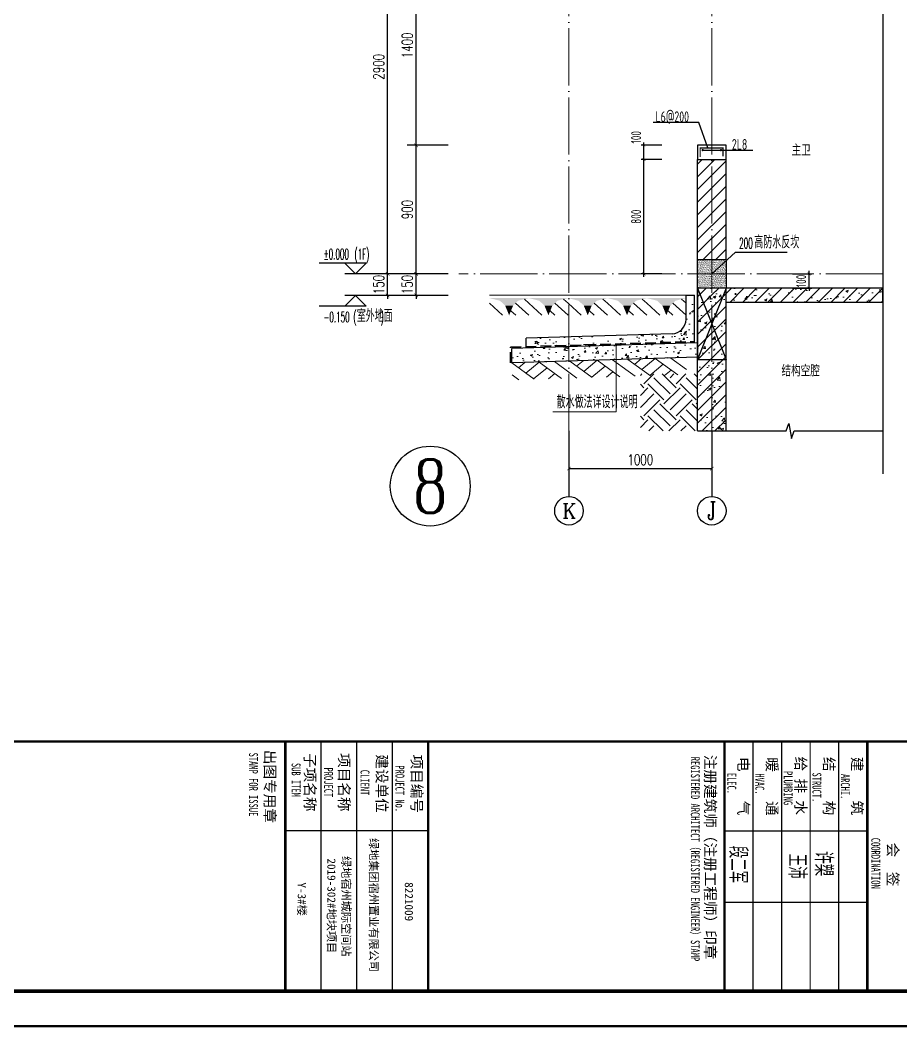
# Model space of a CAD drawing. Extents: x -668857 to 143095, y -247466 to 228182.
# Drawn here: x 65303 to 71471, y 147310 to 154360 of the extents above; entities that cross this region are included whole.
import ezdxf
from ezdxf.enums import TextEntityAlignment as Align

# ---------------------------------------------------------------- set-up
doc = ezdxf.new("R2010")
doc.units = 0
doc.header["$LTSCALE"] = 1000
doc.linetypes.add('DASH', pattern=[0.35, 0.25, -0.1])
doc.linetypes.add('DOTE', pattern=[2.4200000000000004, 2, -0.2, 0.02, -0.2])
doc.layers.get('0').update_dxf_attribs({"linetype": 'CONTINUOUS'})
doc.layers.get('DEFPOINTS').update_dxf_attribs({"linetype": 'CONTINUOUS'})
for name, color, linetype in [('A-AXIS_TEXT', 7, 'CONTINUOUS'), ('AXIS', 3, 'CONTINUOUS'), ('COLUMN', 4, 'CONTINUOUS'), ('DIM', 2, 'CONTINUOUS'), ('DIM_ELEV', 3, 'CONTINUOUS'), ('DIM_IDEN', 67, 'CONTINUOUS'), ('DIM_SYMB', 3, 'CONTINUOUS'), ('PUB_DIM', 3, 'CONTINUOUS'), ('PUB_TEXT', 2, 'CONTINUOUS'), ('REIN', 6, 'CONTINUOUS'), ('S-大样-砼线', 7, 'CONTINUOUS'), ('S-引出线', 40, 'CONTINUOUS'), ('TEXT', 2, 'CONTINUOUS'), ('WALL', 5, 'CONTINUOUS'), ('yichutu', 7, 'CONTINUOUS'), ('图签文字', 4, 'CONTINUOUS'), ('立面-看线', 251, 'CONTINUOUS')]:
    doc.layers.add(name, color=color, linetype=linetype)
for name, color, linetype, lineweight in [('AXIS_TEXT', 7, 'CONTINUOUS', 20), ('DOTE', 19, 'DOTE', 9), ('PUB_HATCH', 8, 'CONTINUOUS', 9), ('图框', 9, 'CONTINUOUS', 18), ('图签', 147, 'CONTINUOUS', 18), ('填充', 251, 'CONTINUOUS', 5), ('平面-排水沟', 86, 'CONTINUOUS', 15), ('立面-中轮廓线', 30, 'CONTINUOUS', 35), ('粉刷', 251, 'CONTINUOUS', 9)]:
    doc.layers.add(name, color=color, linetype=linetype, lineweight=lineweight)
doc.styles.add('_TCH_AXIS', font='COMPLEX', dxfattribs={"bigfont": 'GBCBIG'})
doc.styles.add('_TCH_DIM', font='SIMPLEX.shx', dxfattribs={"width": 0.7, "bigfont": 'GBCBIG.shx'})
doc.styles.add('_TCH_DIM_T3', font='SIMPLEX', dxfattribs={"width": 0.7058823529411765, "bigfont": 'GBCBIG'})
doc.styles.add('COMPLEX', font='COMPLEX')
doc.styles.add('DIM_FONT_T3', font='SIMPLEX', dxfattribs={"width": 0.7058823529411765, "bigfont": 'GBCBIG'})
doc.styles.add('TSSD_DIMENSION', font='Tssdeng.shx', dxfattribs={"width": 0.7, "bigfont": 'tssdchn.shx'})
doc.styles.add('TSSD_REIN', font='tssdeng.shx', dxfattribs={"width": 0.7, "height": 300, "bigfont": 'tssdchn.shx'})
doc.styles.add('w', font='tssdeng.shx', dxfattribs={"width": 0.8, "bigfont": 'tssdchn.shx'})
doc.styles.add('宋体', font='', dxfattribs={"height": 50})
doc.styles.add('建筑图签-1', font='simhei.ttf', dxfattribs={"width": 0.7})
doc.styles.add('建筑图签-2', font='TXT.shx', dxfattribs={"width": 0.5, "bigfont": 'HZTXT.shx'})
doc.styles.get('宋体').set_extended_font_data('SimSun')
doc.dimstyles.new('_TCH_ARCH&&25', dxfattribs={"dimtxt": 74.375, "dimasz": 25, "dimexe": 62.5, "dimexo": 75, "dimgap": 25, "dimtad": 1, "dimdec": 0, "dimzin": 0, "dimdsep": 46, "dimtxsty": '_TCH_DIM_T3', "dimblk": 'ARCHTICK', "dimcen": 0.09, "dimclrt": 7, "dimazin": 0, "dimtfac": 1, "dimtdec": 0, "dimtix": 1, "dimtmove": 2, "dimatfit": 3, "dimldrblk": 'ARCHTICK', "dimfxl": 0, "dimtolj": 1, "dimtzin": 0, "dimarcsym": 0})
doc.dimstyles.new('TSSD_20_20', dxfattribs={"dimtxt": 60, "dimasz": 20, "dimexe": 20, "dimexo": 50, "dimgap": 20, "dimtad": 1, "dimdec": 0, "dimzin": 0, "dimdsep": 46, "dimtxsty": 'TSSD_DIMENSION', "dimblk": 'ARCHTICK', "dimblk1": 'ARCHTICK', "dimblk2": 'ARCHTICK', "dimcen": 0, "dimdle": 20, "dimclrt": 7, "dimadec": 0, "dimazin": 0, "dimtfac": 1, "dimtdec": 0, "dimtix": 1, "dimtmove": 2, "dimatfit": 3, "dimfxl": 0, "dimtolj": 1, "dimtzin": 0, "dimarcsym": 0})
pattern_1 = [(50.00000000000016, (28072.98604835232, 249033.2504860063), (143.4520365201507, -12.55042699651864), [14.99999999999997, -164.9999999999995]), (355.0000000000001, (28072.98604835232, 249033.2504860063), (-27.7502667226004, 150.4384267400023), [12, -132]), (100.4514000000001, (28084.94038435235, 249032.2046180062), (115.7018763428039, 137.887908412191), [12.74803799999998, -140.2284223999996]), (46.18420000000015, (28072.98604835232, 249073.2504860063), (213.448209725129, -33.10380286580305), [22.5, -247.5]), (96.63560000000004, (28090.77339735231, 249070.4918246062), (186.9325411097402, 194.8235741800888), [19.12205759999994, -210.3425999999996]), (351.1842000000001, (28072.98604835232, 249073.2504860063), (186.9323890267249, 194.8237201850654), [18, -198]), (21.00000000000014, (28092.98604835232, 249063.2504860063), (119.3814104236925, -80.52377813306745), [15, -165]), (326.0000000000002, (28092.98604835232, 249063.2504860063), (48.66306638431596, 145.0300090093707), [11.99999999999997, -131.9999999999995]), (71.45140000000016, (28102.93449495232, 249056.5401648062), (168.0445257162978, 64.50609934199092), [12.74803799999997, -140.2284223999995]), (37.50000000000015, (28072.98604835232, 249033.2504860063), (2.431971063457958, 66.5787707662623), [0, -130.3999999999995, 0, -133.9999999999995, 0, -132.4999999999995]), (7.500000000000139, (28072.98604835232, 249033.2504860063), (52.61390748842951, 78.8823423764722), [0, -76.39999999999995, 0, -127.4, 0, -50.49999999999998]), (327.5000000000001, (28028.38604835235, 249033.2504860063), (106.7644872344818, -4.510974346875678), [0, -50, 0, -156, 0, -207]), (317.5000000000001, (28008.38604835235, 249033.2504860063), (116.6372338684772, 20.02099646646384), [0, -64.99999999999973, 0, -103.5999999999997, 0, -146.9999999999995])]
pattern_2 = [(45, (-956095.3464905367, 321026.2579262814), (-44.19417382415921, 44.19417382415922), []), (49.99999999999999, (-956095.3464905367, 321026.2579262814), (179.3150456501884, -15.68803374564878), [18.75, -206.25]), (355, (-956095.3464905367, 321026.2579262814), (-34.68783340325, 188.048033425003), [15, -165]), (100.4514, (-956080.4035705368, 321024.9505912814), (144.6273454285054, 172.3598855152384), [15.9350475, -175.285528]), (46.18420000000002, (-956095.3464905367, 321076.2579262814), (266.8102621564111, -41.37975358225452), [28.12499999999994, -309.374999999999]), (96.6356, (-956073.1123042867, 321072.8095995315), (233.6656763871758, 243.5294677251104), [23.902572, -262.92825]), (351.1842, (-956095.3464905367, 321076.2579262814), (233.6654862834068, 243.5296502313311), [22.5, -247.5]), (21, (-956070.3464905367, 321063.7579262814), (149.2267630296154, -100.6547226663347), [18.75, -206.25]), (326.0000000000001, (-956070.3464905367, 321063.7579262814), (60.82883298039543, 181.2875112617133), [15, -165]), (71.4514, (-956057.9109322866, 321055.3700247814), (210.0556571453725, 80.6326241774881), [15.9350475, -175.285528]), (37.50000000000001, (-956095.3464905367, 321026.2579262814), (3.039963829322667, 83.22346345782788), [0, -163, 0, -167.5, 0, -165.625]), (7.499999999999999, (-956095.3464905367, 321026.2579262814), (65.76738436053715, 98.60292797059006), [0, -95.5, 0, -159.25, 0, -63.125]), (327.5, (-956151.0964905367, 321026.2579262814), (133.4556090431022, -5.638717933594939), [0, -62.5, 0, -195, 0, -258.75]), (317.5, (-956176.0964905367, 321026.2579262814), (145.7965423355966, 25.02624558307943), [0, -81.25, 0, -129.5, 0, -183.75])]

# ---------------------------------------------------------------- blocks, each defined once
blk = doc.blocks.new('GFDDDDRG')
at = {"layer": '图框'}
blk.add_lwpolyline([(923309.7791572664, -107436.9617041193), (923309.7791572663, -159999.4617041193), (893609.7791572664, -159999.4617041193), (893609.7791572665, -107436.9617041193)], close=True, dxfattribs=at)
blk.add_lwpolyline([(923309.7791572664, -107436.9617041193), (923309.7791572663, -159999.4617041193), (893609.7791572664, -159999.4617041193), (893609.7791572665, -107436.9617041193)], close=True, dxfattribs=at)
at = {"layer": '图框', "const_width": 50}
blk.add_lwpolyline([(894109.7791572664, -159499.4617041193), (922809.7791572663, -159499.4617041193), (922809.7791572664, -108686.9617041193), (894109.7791572665, -108686.9617041193)], close=True, dxfattribs=at)
at = {"layer": '图框'}
for points, const_width in [([(894109.7791572664, -156001.9275948983), (922809.7791572667, -156001.9275948984)], 35), ([(909659.9454417027, -159501.9275948984), (909659.9454417027, -156001.9275948984)], 35), ([(910159.9454417027, -156001.9275948984), (910159.9454417027, -159501.9275948984)], 17.5), ([(910659.9454417027, -156001.9275948984), (910659.9454417027, -159501.9275948984)], 17.5), ([(911159.9454417026, -156001.9275948984), (911159.9454417026, -159501.9275948984)], 17.5), ([(911659.9454417026, -156001.9275948984), (911659.9454417026, -159501.9275948984)], 35), ([(911659.9454417026, -156001.9275948984), (911659.9454417026, -159501.9275948984)], 35), ([(915809.9454417026, -156006.1668368505), (915809.9454417026, -159506.1668368505)], 35), ([(916209.9454417026, -156006.1668368505), (916209.9454417026, -159506.1668368505)], 17.5), ([(916609.9454417026, -156006.1668368505), (916609.9454417026, -159506.1668368505)], 17.5), ([(917009.9454417026, -156006.1668368505), (917009.9454417026, -159506.1668368505)], 17.5), ([(917409.9454417026, -156006.1668368505), (917409.9454417026, -159506.1668368505)], 17.5), ([(917809.9454417026, -156006.1668368505), (917809.9454417026, -159506.1668368505)], 35), ([(917809.9454417026, -156006.1668368505), (917809.9454417026, -159506.1668368505)], 35), ([(909659.9454417027, -157251.9275948984), (911659.9454417026, -157251.9275948984)], 17.5), ([(917809.9454417026, -157256.1668368505), (915809.9454417026, -157256.1668368505)], 17.5), ([(917809.9454417026, -158256.1668368505), (915809.9454417026, -158256.1668368505)], 17.5)]:
    blk.add_lwpolyline(points, dxfattribs=dict(at, const_width=const_width))
at = {"layer": '图框', "style": '建筑图签-1', "width": 0.7}
for s, p in [('STAMP FOR ISSUE', (909150.4448918499, -156158.2818794052)), ('REGISTERED ARCHITECT（REGISTERED ENGINEER）STAMP', (915339.130539702, -156216.3439872029)), ('SUB ITEM', (909747.6113625824, -156303.1139998554)), ('PROJECT No.', (911202.3454485701, -156336.7690014566, -899.4999999998836)), ('PROJECT', (910203.1725420569, -156366.3772103355)), ('CLIENT', (910712.7631122422, -156398.8123677715)), ('ELEC.', (915850.0025029697, -156441.1474698476)), ('HVAC.', (916242.4217063158, -156448.8389536064)), ('PLUMBING', (916639.017750859, -156416.5146441657)), ('STRUCT.', (917042.2221865712, -156436.8358428987)), ('ARCHI.', (917440.6780601584, -156456.6562661526)), ('COORDINATION', (917866.3641747825, -157351.7612663812))]:
    blk.add_text(s, height=125, rotation=270, dxfattribs=at).set_placement(p)
at = {"layer": '图签', "color": 2, "style": '宋体'}
for s, p in [('绿地集团宿州置业有限公司', (910840.7919575407, -157354.5004082438)), ('绿地宿州城际空间站', (910453.6357683344, -157606.8457105419)), ('2019-302#地块项目', (910249.0772107216, -157640.4464961242)), ('Y-3#楼', (909833.6923875448, -157976.5225685185)), ('8221009', (911333.6923875448, -157973.0959155192))]:
    blk.add_text(s, height=114.672396144415, rotation=270, dxfattribs=at).set_placement(p)
at = {"layer": '图签文字', "color": 7, "style": '建筑图签-1'}
for s, p in [('出图专用章', (909368.8168761049, -156119.8586249647)), ('子项名称', (909929.9880442958, -156165.2294689735)), ('项目名称', (910408.3362978305, -156165.2294689735)), ('建设单位', (910937.324953121, -156182.0120920498)), ('项目编号', (911426.0158049238, -156185.9005923473)), ('注册建筑师（注册工程师）印章', (915536.6522363655, -156189.6735033204)), ('给 排 水', (916802.4762058968, -156214.4559095172)), ('结    构', (917199.414893599, -156219.0747968142)), ('建    筑', (917593.1812636245, -156216.757170113)), ('电    气', (916000.8407296811, -156218.6675901056)), ('暖    通', (916400.9260166127, -156223.5701201751)), ('会  签', (918093.5575505525, -157419.224934437))]:
    blk.add_text(s, height=150, rotation=270, dxfattribs=at).set_placement(p)
at = {"layer": '图签文字', "color": 1, "style": '建筑图签-2', "width": 0.7}
for s, p in [('段二军', (915875.5903687833, -157462.283891963)), ('王沛', (916703.3517995535, -157574.7294534633)), ('许槊', (917073.830206902, -157539.2086120678))]:
    blk.add_text(s, height=250, rotation=270, dxfattribs=at).set_placement(p)
blk = doc.blocks.new('yct-1051-594-26275-14850-25-1002.0')
at = {"layer": 'yichutu', "color": 7}
blk.add_lwpolyline([(0, 0), (0, 14850), (26275, 14850), (26275, 0)], close=True, dxfattribs=at)
blk = doc.blocks.new('$LINEPAT$素土夯实')
at = {"color": 0}
for p, q in [((0, -210.0000000002183), (210.0000000002183, 0)), ((120.0000000004366, -300), (420.0000000004366, 0)), ((420.0000000004366, 0), (607.5000000004366, -187.5)), ((495.0000000004366, -300), (795.0000000008258, 0)), ((615.0000000006003, 0), (705.0000000005821, -89.99999999998181)), ((314.9999999997817, -105.0000000001091), (502.4999999997817, -292.5000000001091)), ((210.0000000002183, -209.9999999999454), (300, -300)), ((705.0000000010441, -300), (795.0000000008258, -210.0000000002183))]:
    blk.add_line(p, q, dxfattribs=at)
blk = doc.blocks.new('$LinePat$自然土壤')
at = {"color": 0}
for p, q in [((0, -90.00000000005457), (70.98591549290177, -19.01408450693634)), ((0, -300), (210.7368421054289, -89.26315789457112)), ((420.0000000004366, -300), (629.9999999995634, -90.00000000005457)), ((210.0000000002183, -300), (286.3636363636379, -223.6363636365804))]:
    blk.add_line(p, q, dxfattribs=at)
for points in [[(0, 0), (629.9999999995634, 0), (168.0000000003929, -44.99999999989086), (462.0000000002619, -44.99999999989086)], [(168.0000000003929, -44.99999999989086), (462.0000000002619, -44.99999999989086), (252.0000000000437, -131.9999999998799), (377.9999999995198, -131.9999999998799)], [(252.0000000000437, -131.9999999998799), (377.9999999995198, -131.9999999998799), (314.9999999997817, -300)]]:
    blk.add_solid(points, dxfattribs=at)
blk = doc.blocks.new('sanshui')
at = {"layer": '粉刷'}
h = blk.add_hatch(dxfattribs=at)
h.set_pattern_fill('混凝土', color=256, scale=20)
h.set_pattern_definition(pattern_1)
edge = h.paths.add_edge_path()
edge.add_line((346317.8252895003, 427329.631422094), (346257.8252895003, 427329.6314220941))
edge.add_line((346257.8252895004, 427329.631422094), (346257.8252895003, 427160.2764119735))
edge.add_arc((346157.8252895003, 427160.2764119735), 100.0000000000227, 271.7183580016376, 359.9999999999833, ccw=False)
edge.add_line((346160.8239404108, 427060.3213816212), (345137.8252895002, 427029.6314220941))
edge.add_line((345137.8252895002, 427029.6314220941), (345137.8252895002, 426969.6044281662))
edge.add_line((345137.8252895002, 426969.6044281662), (346317.8252895002, 427005.0044281661))
edge.add_line((346317.8252895002, 427005.0044281661), (346317.8252895003, 427329.631422094))
h = blk.add_hatch(dxfattribs=at)
h.set_pattern_fill('混凝土', color=256, scale=20)
h.set_pattern_definition(pattern_1)
h.paths.add_polyline_path([(346337.8252895002, 426895.5549392985), (346337.8252895002, 426995.5999291781), (345037.8252895002, 426956.5999291783), (345037.8252895002, 426856.5549392988)])
at = {"layer": 'COLUMN'}
for p, q in [((346257.8252895004, 427329.631422094), (346317.8252895004, 427329.631422094)), ((346257.8252895003, 427160.2764119735), (346257.8252895004, 427329.631422094)), ((346317.8252895002, 426994.999929178), (346317.8252895004, 427329.631422094)), ((346160.8239404108, 427060.3213816212), (345137.8252895002, 427029.6314220941)), ((345137.8252895002, 426959.5999291783), (345137.8252895002, 427029.6314220941)), ((346338.1251545461, 426995.6089251295), (345037.8252895002, 426956.5999291783)), ((345037.8252895002, 426856.5549392988), (345037.8252895002, 426956.5999291783)), ((346338.1251545559, 426895.5639352502), (345037.8252895002, 426856.5549392988))]:
    blk.add_line(p, q, dxfattribs=at)
blk.add_arc((346157.8252895003, 427160.2764119735), 100, 271.7183580025722, 0, dxfattribs=at)
at = {"layer": '立面-中轮廓线', "linetype": 'DASH', "ltscale": 0.3}
blk.add_lwpolyline([(345027.8252895002, 426856.5549392988), (345027.8252895002, 426966.3044281662), (346317.8252895002, 427005.0044281661)], dxfattribs=at)
at = {"layer": '粉刷'}
blk.add_line((344881.4937397202, 427329.6314220942), (346257.8252895004, 427329.6314220939), dxfattribs=at)
at = {"layer": '粉刷', "yscale": 0.4, "zscale": 0.4}
for name, p, xscale, rotation in [('$LinePat$自然土壤', (345156.7600496762, 427309.6314220941), -0.4369306507241237, 359.9999999999903), ('$LinePat$自然土壤', (345432.0263596322, 427309.631422094), -0.4369306507241237, 359.9999999999903), ('$LinePat$自然土壤', (345707.2926695882, 427309.631422094), -0.4369306507241237, 359.9999999999903), ('$LinePat$自然土壤', (345982.5589795442, 427309.631422094), -0.4369306507241237, 359.9999999999903), ('$LinePat$自然土壤', (346257.8252895002, 427309.6314220939), -0.4369306507241237, 359.9999999999903), ('$LINEPAT$素土夯实', (345851.1586228333, 426880.9549392986), -0.5117605352322558, 1.718358001643932), ('$LINEPAT$素土夯实', (346257.8252894999, 426893.1549392985), -0.5117605352322558, 1.718358001643932), ('$LINEPAT$素土夯实', (345444.4919561668, 426868.7549392987), -0.5117605352322558, 1.718358001643932)]:
    blk.add_blockref(name, p, dxfattribs=dict(at, xscale=xscale, rotation=rotation))
blk = doc.blocks.new('_ArchTick')
at = {"color": 0, "linetype": 'ByBlock', "const_width": 0.15}
blk.add_lwpolyline([(-0.5, -0.5), (0.5, 0.5)], dxfattribs=at)
blk = doc.blocks.new('*D2578')
at = {"layer": 'AXIS', "color": 0, "lineweight": -2}
for p, q in [((69146.25709292351, 151408.2235918242), (69146.25709292351, 151156.6899281644)), ((70146.25709292351, 151408.2235918242), (70146.25709292351, 151156.6899281644)), ((69146.25709292351, 151219.1899281644), (70146.25709292351, 151219.1899281644))]:
    blk.add_line(p, q, dxfattribs=at)
at = {"layer": 'DEFPOINTS', "color": 0}
for p in [(69146.25709292351, 151483.2235918242), (70146.25709292351, 151483.2235918242), (70146.25709292351, 151219.1899281644)]:
    blk.add_point(p, dxfattribs=at)
at = {"layer": 'AXIS', "color": 0, "lineweight": -2, "xscale": 25, "yscale": 25, "zscale": 25, "rotation": 180}
blk.add_blockref('_ArchTick', (69146.25709292351, 151219.1899281644), dxfattribs=at)
at = {"layer": 'AXIS', "color": 0, "lineweight": -2, "xscale": 25, "yscale": 25, "zscale": 25}
blk.add_blockref('_ArchTick', (70146.25709292351, 151219.1899281644), dxfattribs=at)
at = {"layer": 'AXIS', "color": 7, "insert": (69646.25709292351, 151281.3774281644), "char_height": 74.375, "attachment_point": 5, "style": '_TCH_DIM_T3'}
blk.add_mtext('\\A1;1000', dxfattribs=at)
blk = doc.blocks.new('*D2581')
at = {"layer": 'DEFPOINTS', "color": 0}
for p in [(70661.46994222084, 152583.2260187829), (70827.42982731236, 152583.2260187829), (70661.46994222084, 152483.2260189668)]:
    blk.add_point(p, dxfattribs=at)
at = {"layer": 'DIM', "color": 0, "lineweight": -2}
for p, q in [((70711.46994222084, 152583.2260187829), (70847.42982731236, 152583.2260187829)), ((70827.42982731236, 152583.2260187829), (70827.42982731236, 152603.2260187829)), ((70827.42982731236, 152483.2260189668), (70827.42982731236, 152583.2260187829)), ((70711.46994222084, 152483.2260189668), (70847.42982731236, 152483.2260189668)), ((70827.42982731236, 152483.2260189668), (70827.42982731236, 152463.2260189668))]:
    blk.add_line(p, q, dxfattribs=at)
at = {"layer": 'DIM', "color": 0, "lineweight": -2, "xscale": 20, "yscale": 20, "zscale": 20}
for p, rotation in [((70827.42982731236, 152583.2260187829), 270), ((70827.42982731236, 152483.2260189668), 90)]:
    blk.add_blockref('_ArchTick', p, dxfattribs=dict(at, rotation=rotation))
at = {"layer": 'DIM', "color": 7, "insert": (70772.42982731234, 152533.2260188749), "char_height": 70, "attachment_point": 5, "rotation": 90, "style": 'TSSD_DIMENSION'}
blk.add_mtext('\\A1;100', dxfattribs=at)
blk = doc.blocks.new('*D2594')
at = {"layer": 'DEFPOINTS', "color": 0}
for p in [(68076.09341225855, 152583.2258814365), (68376.09341227927, 152583.2258814365), (68376.09341227927, 152432.7554332599)]:
    blk.add_point(p, dxfattribs=at)
at = {"layer": 'PUB_DIM', "color": 0, "lineweight": -2}
for p, q in [((68301.09341227927, 152583.2258814365), (68013.59341225855, 152583.2258814365)), ((68076.09341225855, 152583.2258814365), (68076.09341225855, 152608.2258814365)), ((68076.09341225855, 152432.7554332599), (68076.09341225855, 152583.2258814365)), ((68301.09341227927, 152432.7554332599), (68013.59341225855, 152432.7554332599)), ((68076.09341225855, 152432.7554332599), (68076.09341225855, 152407.7554332599))]:
    blk.add_line(p, q, dxfattribs=at)
at = {"layer": 'PUB_DIM', "color": 0, "lineweight": -2, "xscale": 25, "yscale": 25, "zscale": 25}
for p, rotation in [((68076.09341225855, 152583.2258814365), 270), ((68076.09341225855, 152432.7554332599), 90)]:
    blk.add_blockref('_ArchTick', p, dxfattribs=dict(at, rotation=rotation))
at = {"layer": 'PUB_DIM', "color": 7, "insert": (68013.90591225853, 152507.9906573482), "char_height": 74.375, "attachment_point": 5, "rotation": 90, "style": '_TCH_DIM_T3'}
blk.add_mtext('\\A1;150', dxfattribs=at)
blk = doc.blocks.new('*D2595')
at = {"layer": 'DEFPOINTS', "color": 0}
for p in [(68076.09341225855, 153483.2260189572), (68376.09341227927, 153483.2260189572), (68376.09341227927, 152583.2258814365)]:
    blk.add_point(p, dxfattribs=at)
at = {"layer": 'PUB_DIM', "color": 0, "lineweight": -2}
for p, q in [((68301.09341227927, 153483.2260189572), (68013.59341225855, 153483.2260189572)), ((68076.09341225855, 152583.2258814365), (68076.09341225855, 153483.2260189572)), ((68301.09341227927, 152583.2258814365), (68013.59341225855, 152583.2258814365))]:
    blk.add_line(p, q, dxfattribs=at)
at = {"layer": 'PUB_DIM', "color": 0, "lineweight": -2, "xscale": 25, "yscale": 25, "zscale": 25}
for p, rotation in [((68076.09341225855, 153483.2260189572), 90), ((68076.09341225855, 152583.2258814365), 270)]:
    blk.add_blockref('_ArchTick', p, dxfattribs=dict(at, rotation=rotation))
at = {"layer": 'PUB_DIM', "color": 7, "insert": (68013.90591225853, 153033.2259501969), "char_height": 74.375, "attachment_point": 5, "rotation": 90, "style": '_TCH_DIM_T3'}
blk.add_mtext('\\A1;900', dxfattribs=at)
blk = doc.blocks.new('*D2596')
at = {"layer": 'DEFPOINTS', "color": 0}
for p in [(68076.09341225855, 154883.2258814368), (68376.09341227927, 154883.2258814368), (68376.09341227927, 153483.2260189572)]:
    blk.add_point(p, dxfattribs=at)
at = {"layer": 'PUB_DIM', "color": 0, "lineweight": -2}
for p, q in [((68301.09341227927, 154883.2258814368), (68013.59341225855, 154883.2258814368)), ((68076.09341225855, 153483.2260189572), (68076.09341225855, 154883.2258814368)), ((68301.09341227927, 153483.2260189572), (68013.59341225855, 153483.2260189572))]:
    blk.add_line(p, q, dxfattribs=at)
at = {"layer": 'PUB_DIM', "color": 0, "lineweight": -2, "xscale": 25, "yscale": 25, "zscale": 25}
for p, rotation in [((68076.09341225855, 154883.2258814368), 90), ((68076.09341225855, 153483.2260189572), 270)]:
    blk.add_blockref('_ArchTick', p, dxfattribs=dict(at, rotation=rotation))
at = {"layer": 'PUB_DIM', "color": 7, "insert": (68013.90591225853, 154183.2259501971), "char_height": 74.375, "attachment_point": 5, "rotation": 90, "style": '_TCH_DIM_T3'}
blk.add_mtext('\\A1;1400', dxfattribs=at)
blk = doc.blocks.new('*D2611')
at = {"layer": 'DEFPOINTS', "color": 0}
for p in [(67876.09341225412, 152583.2258814365), (68376.09341227927, 152583.2258814365), (68376.09341227927, 152432.7554332599)]:
    blk.add_point(p, dxfattribs=at)
at = {"layer": 'PUB_DIM', "color": 0, "lineweight": -2}
for p, q in [((68301.09341227927, 152583.2258814365), (67813.59341225412, 152583.2258814365)), ((67876.09341225412, 152583.2258814365), (67876.09341225412, 152608.2258814365)), ((67876.09341225412, 152432.7554332599), (67876.09341225412, 152583.2258814365)), ((68301.09341227927, 152432.7554332599), (67813.59341225412, 152432.7554332599)), ((67876.09341225412, 152432.7554332599), (67876.09341225412, 152407.7554332599))]:
    blk.add_line(p, q, dxfattribs=at)
at = {"layer": 'PUB_DIM', "color": 0, "lineweight": -2, "xscale": 25, "yscale": 25, "zscale": 25}
for p, rotation in [((67876.09341225412, 152583.2258814365), 270), ((67876.09341225412, 152432.7554332599), 90)]:
    blk.add_blockref('_ArchTick', p, dxfattribs=dict(at, rotation=rotation))
at = {"layer": 'PUB_DIM', "color": 7, "insert": (67813.90591225411, 152507.9906573482), "char_height": 74.375, "attachment_point": 5, "rotation": 90, "style": '_TCH_DIM_T3'}
blk.add_mtext('\\A1;150', dxfattribs=at)
blk = doc.blocks.new('*D2612')
at = {"layer": 'DEFPOINTS', "color": 0}
for p in [(67876.09341225412, 155483.2258814365), (68376.09341227927, 155483.2258814365), (68376.09341227927, 152583.2258814365)]:
    blk.add_point(p, dxfattribs=at)
at = {"layer": 'PUB_DIM', "color": 0, "lineweight": -2}
for p, q in [((68301.09341227927, 155483.2258814365), (67813.59341225412, 155483.2258814365)), ((67876.09341225412, 152583.2258814365), (67876.09341225412, 155483.2258814365)), ((68301.09341227927, 152583.2258814365), (67813.59341225412, 152583.2258814365))]:
    blk.add_line(p, q, dxfattribs=at)
at = {"layer": 'PUB_DIM', "color": 0, "lineweight": -2, "xscale": 25, "yscale": 25, "zscale": 25}
for p, rotation in [((67876.09341225412, 155483.2258814365), 90), ((67876.09341225412, 152583.2258814365), 270)]:
    blk.add_blockref('_ArchTick', p, dxfattribs=dict(at, rotation=rotation))
at = {"layer": 'PUB_DIM', "color": 7, "insert": (67813.90591225411, 154033.2258814365), "char_height": 74.375, "attachment_point": 5, "rotation": 90, "style": '_TCH_DIM_T3'}
blk.add_mtext('\\A1;2900', dxfattribs=at)
blk = doc.blocks.new('_AXISO')
blk.add_circle((0, 0), 0.5)
at = {"layer": 'A-AXIS_TEXT', "style": 'COMPLEX', "width": 1.041666666666666}
blk.add_attdef('A', text='', height=0.56, dxfattribs=at).set_placement((-0.25, -0.28), (0.25, -0.28), align=Align.FIT)
blk = doc.blocks.new('20210809.02282059')
at = {"layer": 'REIN', "const_width": 9}
blk.add_lwpolyline([(87484.17413905729, 66580.93723980524), (87484.17413905729, 66644.7473179046), (87644.05902665015, 66644.7473179046), (87644.05902665015, 66586.78243779903)], dxfattribs=at)
at = {"layer": 'REIN', "const_width": 8}
for points in [[(87497.66146427253, 66629.68552062381, 1), (87505.66146427253, 66629.68552062381, 1)], [(87625.09821334062, 66629.68552062381, 1), (87633.09821334062, 66629.68552062381, 1)]]:
    blk.add_lwpolyline(points, format="xyb", close=True, dxfattribs=at)
at = {"layer": 'S-引出线'}
for p, q in [((87474.5888281595, 66823.76058760582), (87154.50981688779, 66823.76058760582)), ((87538.80876634456, 66644.7473179046), (87474.5888281595, 66823.76058760582)), ((87501.66146427253, 66629.68552062381), (87853.2882327484, 66629.68552062381))]:
    blk.add_line(p, q, dxfattribs=at)
at = {"layer": 'TEXT', "style": 'w', "width": 0.7}
for s, p in [('L6@200', (87171.47256206069, 66825.93027499522)), ('2L8', (87706.15828353167, 66632.06966891466))]:
    blk.add_text(s, height=75, rotation=1.867629851175362e-07, dxfattribs=at).set_placement(p)
blk = doc.blocks.new('20210809.03232467')
at = {"layer": 'S-大样-砼线'}
for p, q in [((87154.50981688779, 67080.93735919218), (87354.50981570501, 66580.93723981472)), ((87354.51276363153, 67080.93735919014), (87154.51276483014, 66580.93723980524))]:
    blk.add_line(p, q, dxfattribs=at)
blk.add_lwpolyline([(87354.50982275046, 67080.93735918641), (87154.50981688779, 67080.93735918641), (87154.50981688965, 66580.93723980896), (87354.5098227514, 66580.93723980896)], close=True, dxfattribs=at)
blk = doc.blocks.new('*D3122')
at = {"layer": 'DEFPOINTS', "color": 0}
for p in [(69671.67677701323, 153483.2260189594), (69846.28754346247, 153483.2260189594), (69846.28754346247, 153383.2260189559)]:
    blk.add_point(p, dxfattribs=at)
at = {"layer": 'DIM', "color": 0, "lineweight": -2}
for p, q in [((69796.28754346247, 153483.2260189594), (69651.67677701323, 153483.2260189594)), ((69671.67677701323, 153363.2260189559), (69671.67677701323, 153503.2260189594)), ((69796.28754346247, 153383.2260189559), (69651.67677701323, 153383.2260189559))]:
    blk.add_line(p, q, dxfattribs=at)
at = {"layer": 'DIM', "color": 0, "lineweight": -2, "xscale": 20, "yscale": 20, "zscale": 20}
for p, rotation in [((69671.67677701323, 153483.2260189594), 90), ((69671.67677701323, 153383.2260189559), 270)]:
    blk.add_blockref('_ArchTick', p, dxfattribs=dict(at, rotation=rotation))
at = {"layer": 'DIM', "color": 7, "insert": (69616.67677701311, 153539.6747369083), "char_height": 70, "attachment_point": 5, "rotation": 90, "style": 'TSSD_DIMENSION'}
blk.add_mtext('\\A1;100', dxfattribs=at)
blk = doc.blocks.new('*D3141')
at = {"layer": 'DEFPOINTS', "color": 0}
for p in [(69671.67677701323, 153383.2260189559), (69846.28754346247, 153383.2260189559), (69846.28754346247, 152583.2258814365)]:
    blk.add_point(p, dxfattribs=at)
at = {"layer": 'DIM', "color": 0, "lineweight": -2}
for p, q in [((69796.28754346247, 153383.2260189559), (69651.67677701323, 153383.2260189559)), ((69671.67677701323, 152563.2258814365), (69671.67677701323, 153403.2260189559)), ((69796.28754346247, 152583.2258814365), (69651.67677701323, 152583.2258814365))]:
    blk.add_line(p, q, dxfattribs=at)
at = {"layer": 'DIM', "color": 0, "lineweight": -2, "xscale": 20, "yscale": 20, "zscale": 20}
for p, rotation in [((69671.67677701323, 153383.2260189559), 90), ((69671.67677701323, 152583.2258814365), 270)]:
    blk.add_blockref('_ArchTick', p, dxfattribs=dict(at, rotation=rotation))
at = {"layer": 'DIM', "color": 7, "insert": (69616.67677701321, 152983.2259501962), "char_height": 70, "attachment_point": 5, "rotation": 90, "style": 'TSSD_DIMENSION'}
blk.add_mtext('\\A1;800', dxfattribs=at)

msp = doc.modelspace()

# ---------------------------------------------------------------- hatches: boundary and pattern name
at = {"layer": 'PUB_HATCH'}
h = msp.add_hatch(dxfattribs=at)
h.set_pattern_fill('普通砖', color=256, scale=25, style=0)
h.set_pattern_definition([(45, (-956095.3464905367, 321071.1357637815), (-44.19419150182874, 44.19419150182875), [])])
h.paths.add_polyline_path([(70246.2875693593, 152683.2260189574), (70246.2875693593, 153383.2260189578), (70046.2875693593, 153383.2260189578), (70046.2875693593, 152683.2260189574)])
h = msp.add_hatch(dxfattribs=at)
h.set_pattern_fill('钢筋混凝土', color=256, scale=25, style=0)
h.set_pattern_definition(pattern_2)
h.paths.add_polyline_path([(70246.25709287706, 151483.2205436188), (70246.28452695359, 152383.2260189599), (70046.28757505596, 152483.2260189509), (70046.25709296996, 151483.2266400423)])
h = msp.add_hatch(dxfattribs=at)
h.set_pattern_fill('钢筋混凝土', color=256, scale=25, style=0)
h.set_pattern_definition(pattern_2)
h.paths.add_polyline_path([(71344.81248858583, 152483.2260189619), (70046.28757505596, 152483.2260189509), (70246.28452695359, 152383.2260189599), (71344.81248858618, 152383.2260189619)])
at = {"layer": '填充'}
h = msp.add_hatch(dxfattribs=at)
h.set_pattern_fill('EARTH', color=250, scale=50, angle=45, style=0)
h.set_pattern_definition([(45, (-1045451.985780432, -303710.1462836524), (0, 224.5064030267289), [158.75, -158.75]), (45, (-1045494.080731, -303668.0513330847), (0, 224.5064030267289), [158.75, -158.75]), (45, (-1045536.175681567, -303625.9563825172), (0, 224.5064030267289), [158.75, -158.75]), (135, (-1045536.175681567, -303597.8930821388), (-224.5064030267289, 0), [158.75, -158.75]), (135, (-1045494.080731, -303555.7981315714), (-224.5064030267289, 0), [158.75, -158.75]), (135, (-1045451.985780432, -303513.7031810039), (-224.5064030267289, 0), [158.75, -158.75])])
h.paths.add_polyline_path([(70046.2875698345, 151883.2235918242), (69646.28756983427, 151883.2235918242), (69646.28756983217, 151483.2235918907), (70046.28756983217, 151483.2235917648)])
at = {"layer": '立面-看线'}
h = msp.add_hatch(dxfattribs=at)
h.set_pattern_fill('碎沙', color=256, scale=4)
h.set_pattern_definition([(37.50000000000001, (-731006.9520745099, -232878.7264407619), (-0.32000625919681, 9.788264746586847), [0, -7.7216, 0, -8.636000000000001, 0, -8.255]), (7.499999999999999, (-731006.9520745099, -232878.7264407619), (8.990465662760052, 14.33650201136708), [0, -4.1656, 0, -6.9596, 0, -2.667]), (327.5, (-731013.20047451, -232878.7264407619), (15.81984740482916, 0.028743693570914), [0, -2.54, 0, -9.144, 0, -11.938]), (317.5, (-731013.20047451, -232878.7264407619), (15.27112904944595, 4.458586465144325), [0, -1.27, 0, -5.9944, 0, -6.858])])
h.paths.add_polyline_path([(70046.28757611627, 152483.2260188718), (70246.28757617774, 152483.2260185356), (70246.28757620847, 152683.2260187009), (70046.287576147, 152683.2260192138)])

# ---------------------------------------------------------------- linework, layer by layer
at = {"layer": 'AXIS'}
for p, q in [((69146.25709292351, 151483.2235918246), (69146.25709292351, 151023.8317860363)), ((70146.25709292351, 151483.2235918246), (70146.25709292351, 151023.8317860363))]:
    msp.add_line(p, q, dxfattribs=at)
at = {"layer": 'AXIS', "color": 6}
msp.add_circle((68174.4627885191, 151096.6474657488), 280, dxfattribs=at)
at = {"layer": 'DIM_ELEV'}
for p, q in [((67726.09341225273, 152658.2258814365), (67398.09341225273, 152658.2258814365)), ((67651.09341225273, 152583.2258814365), (67576.09341225273, 152658.2258814365)), ((67651.09341225273, 152583.2258814365), (67726.09341225273, 152658.2258814365)), ((68076.09341225843, 152583.2258814365), (67576.09341225273, 152583.2258814365)), ((67651.09341225273, 152432.7554332599), (67576.09341225273, 152357.7554332599)), ((68076.09341225843, 152432.7554332599), (67576.09341225273, 152432.7554332599)), ((67651.09341225273, 152432.7554332599), (67726.09341225273, 152357.7554332599)), ((67726.09341225273, 152357.7554332599), (67398.09341225273, 152357.7554332599))]:
    msp.add_line(p, q, dxfattribs=at)
at = {"layer": 'DIM_IDEN'}
for p, q in [((70146.28783459112, 152583.2261223515), (70313.09874979814, 152734.7436167473)), ((70313.09874979814, 152734.7436167473), (70673.27526140318, 152734.7436167473))]:
    msp.add_line(p, q, dxfattribs=at)
at = {"layer": 'DIM_SYMB'}
for points in [[(71344.81248858606, 168563.2258814307), (71344.8124885856, 159901.3497366306), (71397.3124885856, 159882.2412993315), (71292.3124885856, 159863.7269663572), (71344.8124885856, 159845.0997366306), (71344.81248858513, 151183.2235918305)], [(70046.28757095535, 151483.2235918305), (70667.42502977024, 151483.2235918306), (70686.53346706927, 151535.7235918306), (70705.04780004371, 151430.7235918306), (70723.67502977024, 151483.2235918306), (71344.81248858513, 151483.2235918306)]]:
    msp.add_lwpolyline(points, dxfattribs=at)
at = {"layer": 'DOTE', "color": 1, "linetype": 'DOTE', "ltscale": 0.2}
for p, q in [((70146.28756935953, 151483.2235918305), (70146.28756935906, 169163.2258814303)), ((69146.28756935953, 151483.2235918305), (69146.28756935906, 158383.2258814365)), ((71344.81248858536, 152583.2258814365), (68376.09341227927, 152583.2258814365))]:
    msp.add_line(p, q, dxfattribs=at)
at = {"layer": 'WALL'}
for p, q in [((70246.2875693593, 153483.2260189577), (70046.28756936046, 153483.2260189559)), ((70046.28756936046, 153483.2260189559), (70046.28756936046, 153383.2260189904)), ((70246.2875693593, 153383.2260189578), (70246.2875693593, 153483.2260189577)), ((70046.2875693593, 152683.2260189574), (70046.2875693593, 153383.2260189578)), ((70046.28756936046, 153383.2260189904), (70246.2875693593, 153383.2260189578)), ((70246.2875693593, 152683.2260189574), (70246.2875693593, 153383.2260189578)), ((70046.2875693593, 152683.2260189574), (70246.2875693593, 152683.2260189574)), ((70046.25709296996, 151483.2266400423), (70046.28757505596, 152483.2260189509)), ((71344.81248858583, 152483.2260189619), (70046.28757505596, 152483.2260189509)), ((71344.81248858618, 152383.2260189619), (71344.81248858583, 152483.2260189619)), ((70246.25709287706, 151483.2205436188), (70246.28452695359, 152383.2260189599)), ((71344.81248858618, 152383.2260189619), (70246.28452695359, 152383.2260189599)), ((70046.25709296996, 151483.2266400423), (70246.25709287706, 151483.2205436188))]:
    msp.add_line(p, q, dxfattribs=at)
msp.add_lwpolyline([(70046.28757610975, 152683.2260189574), (70246.28757624573, 152683.2260189574), (70246.28757624573, 152483.2260189574), (70046.28757610975, 152483.2260189574)], close=True, dxfattribs=at)
at = {"layer": '平面-排水沟'}
for p, q in [((69477.27124245523, 152083.6328946649), (69477.27124245523, 151615.7918454966)), ((69477.27124245523, 151615.7918454966), (69033.13949386869, 151615.7918454966))]:
    msp.add_line(p, q, dxfattribs=at)
at = {"layer": '平面-排水沟', "const_width": 6.666666666666667}
msp.add_lwpolyline([(69477.27124245523, 152086.9662279983, 1), (69477.27124245523, 152080.2995613315, 1)], format="xyb", close=True, dxfattribs=at)

# ---------------------------------------------------------------- block references
at = {"xscale": 0.5, "yscale": 0.5, "zscale": 0.5}
msp.add_blockref('GFDDDDRG', (-387669.7360691699, 227309.7314960265), dxfattribs=at)
msp.add_blockref('sanshui', (-276291.8375851868, -274896.4055406575))
at = {"layer": 'AXIS'}
ref = msp.add_blockref('_AXISO', (69146.25709292351, 150923.8317860363), dxfattribs=dict(at, xscale=200, yscale=200, zscale=200))
ref.add_attrib('A', 'K', dxfattribs={"layer": 'AXIS_TEXT', "height": 103.815009077328, "style": '_TCH_AXIS'}).set_placement((69099.29316024564, 150871.9242814976), (69193.22102560138, 150871.9242814976), align=Align.FIT)
ref = msp.add_blockref('_AXISO', (70146.25709292351, 150923.8317860363), dxfattribs=dict(at, xscale=200, yscale=200, zscale=200))
ref.add_attrib('A', 'J', dxfattribs={"layer": 'AXIS_TEXT', "height": 124.0164149392218, "style": '_TCH_AXIS'}).set_placement((70113.77660329652, 150861.8235785667), (70178.7375825505, 150861.8235785667), align=Align.FIT)
at = {"layer": 'REIN'}
msp.add_blockref('20210809.02282059', (-17418.89521789632, 86820.11925486475), dxfattribs=at)
at = {"layer": 'yichutu', "rotation": 270}
msp.add_blockref('yct-1051-594-26275-14850-25-1002.0', (59135.1535094633, 173591.2506439668), dxfattribs=at)
at = {"layer": '立面-看线'}
msp.add_blockref('20210809.03232467', (-17108.22222000721, 85402.28877797525), dxfattribs=at)

# ---------------------------------------------------------------- texts
at = {"layer": 'AXIS_TEXT', "color": 6, "style": '_TCH_AXIS'}
msp.add_text('8', height=372.7585318633539, dxfattribs=at).set_placement((68050.20994456462, 150910.2681998172), (68298.71563247358, 150910.2681998172), align=Align.FIT)
at = {"layer": 'PUB_TEXT'}
for s, height, style, width, p in [('主卫', 80, 'TSSD_REIN', 0.7, (70705.50567124446, 153408.8489970755)), ('高防水反坎', 89.36170212765958, 'DIM_FONT_T3', 0.7058823529411765, (70443.9902175985, 152760.9936167473)), ('200', 74.375, 'DIM_FONT_T3', 0.4982698961937717, (70338.1078646573, 152760.9936167473)), ('%%P0.000', 74.375, '_TCH_DIM', 0.4941176470588236, (67429.09341225273, 152684.4758814365)), ('(1F)', 74.375, '_TCH_DIM', 0.4941176470588236, (67644.46841225273, 152683.2508814365)), ('-0.150', 74.375, '_TCH_DIM', 0.4941176470588236, (67427.6934122527, 152244.0054332599)), ('(', 74.375, '_TCH_DIM', 0.4941176470588236, (67636.41841225268, 152245.2304332599)), ('室外地面', 89.36170212765958, '_TCH_DIM', 0.7, (67660.91841225268, 152245.2304332599)), (')', 74.375, '_TCH_DIM', 0.4941176470588236, (67827.72692289099, 152245.2304332599)), ('结构空腔', 80, 'TSSD_REIN', 0.7, (70634.71570469032, 151864.6417895033)), ('散水做法详设计说明', 89.36170212765958, 'DIM_FONT_T3', 0.7058823529411765, (69059.38949386869, 151642.0418454966))]:
    msp.add_text(s, height=height, dxfattribs=dict(at, style=style, width=width)).set_placement(p)

# ---------------------------------------------------------------- dimensions: what is measured, and where the dimension line sits
at = {"layer": 'AXIS'}
dim = msp.add_aligned_dim(p1=(69146.25709292351, 151483.2235918242), p2=(70146.25709292351, 151483.2235918242), distance=-264.0336636598222, dimstyle='_TCH_ARCH&&25', dxfattribs=at)
dim.commit()
dim.dimension.update_dxf_attribs({"geometry": '*D2578', "text_midpoint": (69646.25709292351, 151281.3774281644)})
at = {"layer": 'DIM'}
dim = msp.add_linear_dim(base=(69671.67677701323, 153483.2260189594), p1=(69846.28754346247, 153383.2260189559), p2=(69846.28754346247, 153483.2260189594), angle=90, dimstyle='TSSD_20_20', override={"dimtxt": 70}, dxfattribs=at)
dim.commit()
dim.dimension.update_dxf_attribs({"geometry": '*D3122', "text_midpoint": (69616.67677701311, 153539.6747369083), "dimtype": 161})
for p1, p2, distance, picture, middle in [((69846.28754346247, 152583.2258814365), (69846.28754346247, 153383.2260189559), 174.61076644924466, '*D3141', (69616.67677701321, 152983.2259501962)), ((70661.46994222084, 152483.2260189668), (70661.46994222084, 152583.2260187829), -165.95988509152087, '*D2581', (70772.42982731234, 152533.2260188749))]:
    dim = msp.add_aligned_dim(p1=p1, p2=p2, distance=distance, dimstyle='TSSD_20_20', override={"dimtxt": 70}, dxfattribs=at)
    dim.commit()
    dim.dimension.update_dxf_attribs({"geometry": picture, "text_midpoint": middle})
at = {"layer": 'PUB_DIM'}
for p1, p2, distance, picture, middle in [((68376.09341227927, 152583.2258814365), (68376.09341227927, 155483.2258814365), 500.0000000251457, '*D2612', (67813.90591225411, 154033.2258814365)), ((68376.09341227927, 153483.2260189572), (68376.09341227927, 154883.2258814368), 300.0000000207219, '*D2596', (68013.90591225853, 154183.2259501971)), ((68376.09341227927, 152583.2258814365), (68376.09341227927, 153483.2260189572), 300.0000000207219, '*D2595', (68013.90591225853, 153033.2259501969)), ((68376.09341227927, 152432.7554332599), (68376.09341227927, 152583.2258814365), 500.0000000251457, '*D2611', (67813.90591225411, 152507.9906573482)), ((68376.09341227927, 152432.7554332599), (68376.09341227927, 152583.2258814365), 300.0000000207219, '*D2594', (68013.90591225853, 152507.9906573482))]:
    dim = msp.add_aligned_dim(p1=p1, p2=p2, distance=distance, dimstyle='_TCH_ARCH&&25', dxfattribs=at)
    dim.commit()
    dim.dimension.update_dxf_attribs({"geometry": picture, "text_midpoint": middle})

doc.saveas('drawing.dxf')
